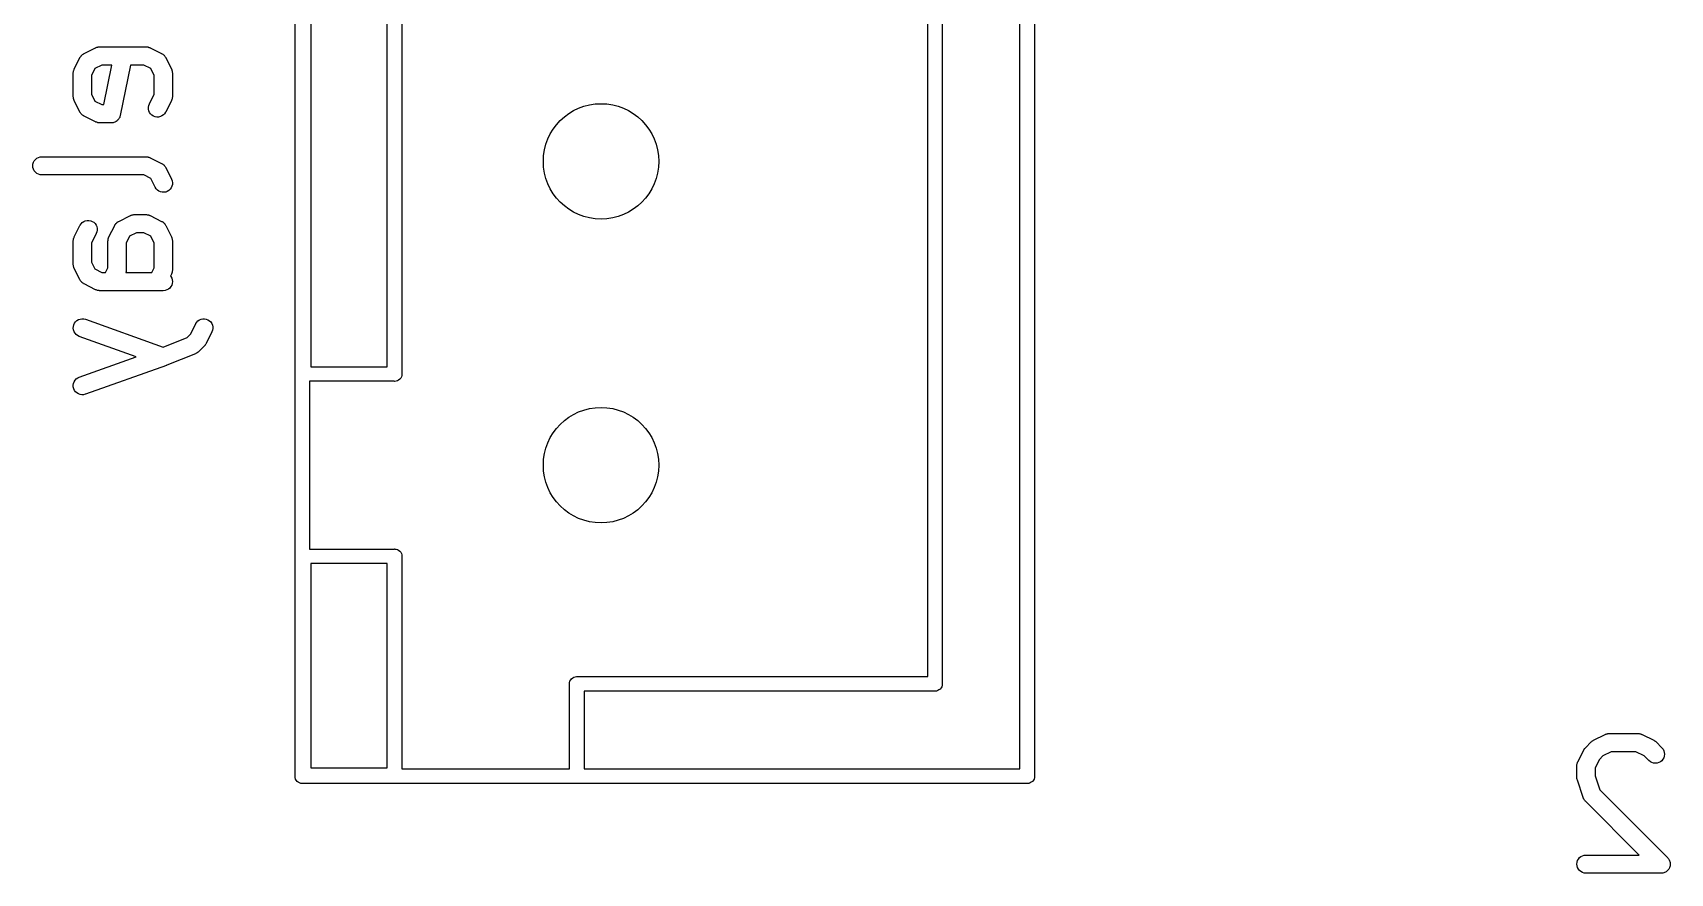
# Model space of a CAD drawing. Extents: x 140.2 to 175.1, y -102.6 to -62.2.
# Drawn here: x 140.22 to 153.71, y -89.81 to -82.89 of the extents above; entities that cross this region are included whole.
import ezdxf

# ---------------------------------------------------------------- set-up
doc = ezdxf.new("R2010")
doc.units = 0
doc.layers.add('BLACK', color=7, linetype='CONTINUOUS')

msp = doc.modelspace()

# ---------------------------------------------------------------- linework, layer by layer
at = {"layer": 'BLACK', "linetype": 'CONTINUOUS'}
for p, q in [((142.38, -89.0071), (142.38, -76.393)), ((148.35, -88.95), (148.35, -76.45)), ((148.47, -76.3929), (148.47, -89.0071)), ((147.71, -77.1529), (147.71, -88.2471)), ((142.51, -79.76), (142.51, -85.64)), ((143.14, -85.64), (143.14, -79.76)), ((143.26, -79.7029), (143.26, -85.6971)), ((147.59, -88.19), (147.59, -82.6971)), ((140.63, -83.0701), (140.635, -83.0671)), ((140.635, -83.0671), (140.64, -83.0638)), ((140.64, -83.0638), (140.641, -83.0632)), ((140.641, -83.0632), (140.643, -83.0623)), ((140.643, -83.0623), (140.738, -83.0147)), ((140.738, -83.0147), (140.739, -83.0142)), ((140.739, -83.0142), (140.741, -83.0135)), ((140.741, -83.0135), (140.743, -83.0124)), ((140.743, -83.0124), (140.748, -83.0109)), ((140.748, -83.0109), (140.753, -83.0092)), ((140.753, -83.0092), (140.755, -83.0088)), ((140.755, -83.0088), (140.757, -83.0082)), ((140.757, -83.0082), (140.762, -83.0077)), ((140.762, -83.0077), (140.767, -83.0069)), ((140.767, -83.0069), (140.769, -83.007)), ((140.769, -83.007), (140.772, -83.0068)), ((140.772, -83.0068), (141.153, -83.0068)), ((141.153, -83.0068), (141.154, -83.0068)), ((141.154, -83.0068), (141.156, -83.007)), ((141.156, -83.007), (141.158, -83.007)), ((141.158, -83.007), (141.163, -83.0078)), ((141.163, -83.0078), (141.168, -83.0084)), ((141.168, -83.0084), (141.17, -83.0091)), ((141.17, -83.0091), (141.172, -83.0094)), ((141.172, -83.0094), (141.177, -83.0113)), ((141.177, -83.0113), (141.182, -83.0128)), ((141.182, -83.0128), (141.184, -83.0139)), ((141.184, -83.0139), (141.186, -83.0147)), ((141.186, -83.0147), (141.281, -83.0623)), ((141.281, -83.0623), (141.282, -83.0628)), ((141.282, -83.0628), (141.284, -83.0637)), ((141.284, -83.0637), (141.285, -83.0643)), ((141.285, -83.0643), (141.29, -83.0676)), ((141.29, -83.0676), (141.295, -83.0707)), ((140.556, -83.2047), (140.558, -83.2)), ((140.558, -83.2), (140.56, -83.1951)), ((140.56, -83.1951), (140.561, -83.1931)), ((140.561, -83.1931), (140.562, -83.1911)), ((140.562, -83.1911), (140.609, -83.0958)), ((140.609, -83.0958), (140.61, -83.0949)), ((140.61, -83.0949), (140.611, -83.0935)), ((140.611, -83.0921), (140.615, -83.0874)), ((140.611, -83.0935), (140.611, -83.0921)), ((140.615, -83.0874), (140.618, -83.0826)), ((140.618, -83.0826), (140.619, -83.0815)), ((140.619, -83.0815), (140.62, -83.0801)), ((140.62, -83.0801), (140.624, -83.0762)), ((140.624, -83.0762), (140.628, -83.0721)), ((140.628, -83.0721), (140.629, -83.0712)), ((140.629, -83.0712), (140.63, -83.0701)), ((140.732, -83.1853), (140.704, -83.2423)), ((140.789, -83.1568), (140.732, -83.1853)), ((140.871, -83.1568), (140.789, -83.1568)), ((140.805, -83.483), (140.871, -83.1568)), ((141.024, -83.1568), (140.94, -83.5727)), ((141.135, -83.1568), (141.024, -83.1568)), ((141.192, -83.1853), (141.135, -83.1568)), ((141.22, -83.2423), (141.192, -83.1853)), ((141.295, -83.0707), (141.296, -83.0719)), ((141.296, -83.0719), (141.297, -83.0728)), ((141.297, -83.0728), (141.301, -83.077)), ((141.301, -83.077), (141.305, -83.0809)), ((141.305, -83.0809), (141.306, -83.0823)), ((141.306, -83.0823), (141.307, -83.0834)), ((141.307, -83.0834), (141.31, -83.0883)), ((141.31, -83.0883), (141.313, -83.093)), ((141.313, -83.093), (141.314, -83.0945)), ((141.314, -83.0945), (141.315, -83.0958)), ((141.315, -83.0958), (141.362, -83.1911)), ((141.362, -83.1911), (141.363, -83.192)), ((141.363, -83.192), (141.364, -83.1941)), ((141.364, -83.1941), (141.365, -83.196)), ((141.365, -83.196), (141.366, -83.201)), ((141.366, -83.201), (141.368, -83.2058)), ((140.554, -83.2192), (140.555, -83.2141)), ((140.554, -83.2214), (140.554, -83.2192)), ((140.554, -83.2236), (140.554, -83.2214)), ((140.554, -83.2246), (140.554, -83.2236)), ((140.554, -83.4151), (140.554, -83.2246)), ((140.555, -83.209), (140.556, -83.2069)), ((140.555, -83.2141), (140.555, -83.209)), ((140.556, -83.2069), (140.556, -83.2047)), ((140.704, -83.2423), (140.704, -83.3974)), ((141.22, -83.3974), (141.22, -83.2423)), ((141.368, -83.2058), (141.368, -83.2079)), ((141.368, -83.2079), (141.369, -83.2101)), ((141.369, -83.2101), (141.369, -83.2152)), ((141.369, -83.2152), (141.37, -83.2202)), ((141.37, -83.2202), (141.37, -83.2224)), ((141.37, -83.2224), (141.37, -83.2246)), ((141.37, -83.2246), (141.37, -83.4151)), ((140.554, -83.4173), (140.554, -83.4151)), ((140.554, -83.4195), (140.554, -83.4173)), ((140.555, -83.4246), (140.554, -83.4195)), ((140.555, -83.4297), (140.555, -83.4246)), ((140.556, -83.4318), (140.555, -83.4297)), ((140.556, -83.434), (140.556, -83.4318)), ((140.558, -83.4388), (140.556, -83.434)), ((140.559, -83.4437), (140.558, -83.4388)), ((140.56, -83.4456), (140.559, -83.4437)), ((140.561, -83.4477), (140.56, -83.4456)), ((140.562, -83.4486), (140.561, -83.4477)), ((140.609, -83.5439), (140.562, -83.4486)), ((140.704, -83.3974), (140.732, -83.4544)), ((140.732, -83.4544), (140.789, -83.483)), ((141.181, -83.4768), (141.22, -83.3974)), ((141.362, -83.4486), (141.315, -83.5439)), ((141.363, -83.4466), (141.362, -83.4486)), ((141.364, -83.4446), (141.363, -83.4466)), ((141.366, -83.4398), (141.364, -83.4446)), ((141.368, -83.435), (141.366, -83.4398)), ((141.369, -83.4307), (141.368, -83.4328)), ((141.368, -83.4328), (141.368, -83.435)), ((141.37, -83.4205), (141.369, -83.4256)), ((141.369, -83.4256), (141.369, -83.4307)), ((141.37, -83.4151), (141.37, -83.4161)), ((141.37, -83.4161), (141.37, -83.4183)), ((141.37, -83.4183), (141.37, -83.4205)), ((140.61, -83.5452), (140.609, -83.5439)), ((140.611, -83.5467), (140.61, -83.5452)), ((140.614, -83.5514), (140.611, -83.5467)), ((140.617, -83.5563), (140.614, -83.5514)), ((140.618, -83.5574), (140.617, -83.5563)), ((140.619, -83.5588), (140.618, -83.5574)), ((140.623, -83.5628), (140.619, -83.5588)), ((140.627, -83.5669), (140.623, -83.5628)), ((140.628, -83.5678), (140.627, -83.5669)), ((140.63, -83.569), (140.628, -83.5678)), ((140.634, -83.5721), (140.63, -83.569)), ((140.639, -83.5754), (140.634, -83.5721)), ((140.64, -83.5761), (140.639, -83.5754)), ((140.642, -83.5769), (140.64, -83.5761)), ((140.643, -83.5774), (140.642, -83.5769)), ((140.738, -83.625), (140.643, -83.5774)), ((140.789, -83.483), (140.805, -83.483)), ((140.924, -83.6058), (140.92, -83.6112)), ((140.929, -83.6004), (140.924, -83.6058)), ((140.932, -83.5937), (140.929, -83.5999)), ((140.929, -83.5999), (140.929, -83.6001)), ((140.929, -83.6001), (140.929, -83.6004)), ((140.936, -83.5876), (140.932, -83.5937)), ((140.938, -83.5803), (140.936, -83.587)), ((140.936, -83.587), (140.936, -83.5873)), ((140.936, -83.5873), (140.936, -83.5876)), ((140.94, -83.5737), (140.938, -83.5803)), ((140.94, -83.5727), (140.94, -83.573)), ((140.94, -83.573), (140.94, -83.573)), ((140.94, -83.573), (140.94, -83.573)), ((140.94, -83.573), (140.94, -83.5737)), ((141.173, -83.5049), (141.175, -83.4905)), ((141.173, -83.5195), (141.173, -83.5049)), ((141.177, -83.5338), (141.173, -83.5195)), ((141.175, -83.4905), (141.181, -83.4768)), ((141.182, -83.5472), (141.177, -83.5338)), ((141.191, -83.5592), (141.182, -83.5472)), ((141.201, -83.5693), (141.191, -83.5592)), ((141.214, -83.5772), (141.201, -83.5693)), ((141.227, -83.5825), (141.214, -83.5772)), ((141.242, -83.5851), (141.227, -83.5825)), ((141.256, -83.5848), (141.242, -83.5851)), ((141.271, -83.5817), (141.256, -83.5848)), ((141.284, -83.5759), (141.271, -83.5817)), ((141.296, -83.5676), (141.284, -83.5759)), ((141.306, -83.5571), (141.296, -83.5676)), ((141.314, -83.5448), (141.306, -83.5571)), ((141.315, -83.5439), (141.314, -83.5448)), ((140.74, -83.6258), (140.738, -83.625)), ((140.742, -83.6269), (140.74, -83.6258)), ((140.747, -83.6284), (140.742, -83.6269)), ((140.752, -83.6303), (140.747, -83.6284)), ((140.754, -83.6306), (140.752, -83.6303)), ((140.756, -83.6313), (140.754, -83.6306)), ((140.761, -83.6319), (140.756, -83.6313)), ((140.766, -83.6328), (140.761, -83.6319)), ((140.768, -83.6327), (140.766, -83.6328)), ((140.771, -83.6329), (140.768, -83.6327)), ((140.772, -83.633), (140.771, -83.6329)), ((140.867, -83.633), (140.772, -83.633)), ((140.874, -83.6323), (140.867, -83.633)), ((140.881, -83.6316), (140.874, -83.6323)), ((140.888, -83.6295), (140.881, -83.6315)), ((140.881, -83.6315), (140.881, -83.6316)), ((140.881, -83.6316), (140.881, -83.6316)), ((140.895, -83.6275), (140.888, -83.6295)), ((140.902, -83.624), (140.895, -83.6273)), ((140.895, -83.6273), (140.895, -83.6274)), ((140.895, -83.6274), (140.895, -83.6275)), ((140.908, -83.6208), (140.902, -83.624)), ((140.914, -83.616), (140.908, -83.6204)), ((140.908, -83.6204), (140.908, -83.6206)), ((140.908, -83.6206), (140.908, -83.6208)), ((140.919, -83.6116), (140.914, -83.616)), ((140.92, -83.6112), (140.919, -83.6114)), ((140.919, -83.6114), (140.919, -83.6116)), ((140.22, -83.986), (140.222, -83.9714)), ((140.222, -84.0006), (140.22, -83.986)), ((140.222, -83.9714), (140.226, -83.9575)), ((140.226, -84.0146), (140.222, -84.0006)), ((140.226, -83.9575), (140.233, -83.9446)), ((140.233, -83.9446), (140.243, -83.9333)), ((140.243, -83.9333), (140.254, -83.9241)), ((140.254, -83.9241), (140.267, -83.9172)), ((140.267, -83.9172), (140.281, -83.913)), ((140.281, -83.913), (140.295, -83.9115)), ((140.295, -83.9115), (141.153, -83.9115)), ((141.153, -83.9115), (141.154, -83.9115)), ((141.154, -83.9115), (141.156, -83.9118)), ((141.156, -83.9118), (141.158, -83.9117)), ((141.158, -83.9117), (141.163, -83.9126)), ((141.163, -83.9126), (141.168, -83.9132)), ((141.168, -83.9132), (141.17, -83.9138)), ((141.17, -83.9138), (141.172, -83.9142)), ((141.172, -83.9142), (141.177, -83.916)), ((141.177, -83.916), (141.182, -83.9176)), ((141.182, -83.9176), (141.184, -83.9187)), ((141.184, -83.9187), (141.186, -83.9194)), ((141.186, -83.9194), (141.281, -83.9671)), ((141.281, -83.9671), (141.282, -83.9675)), ((141.282, -83.9675), (141.284, -83.9684)), ((141.284, -83.9684), (141.285, -83.9691)), ((141.285, -83.9691), (141.29, -83.9724)), ((141.29, -83.9724), (141.295, -83.9755)), ((141.295, -83.9755), (141.296, -83.9766)), ((141.296, -83.9766), (141.297, -83.9776)), ((141.297, -83.9776), (141.301, -83.9817)), ((141.301, -83.9817), (141.305, -83.9857)), ((141.305, -83.9857), (141.306, -83.987)), ((141.306, -83.987), (141.307, -83.9882)), ((141.307, -83.9882), (141.31, -83.993)), ((141.31, -83.993), (141.313, -83.9977)), ((141.313, -83.9977), (141.314, -83.9992)), ((141.314, -83.9992), (141.315, -84.0006)), ((141.315, -84.0006), (141.362, -84.0958)), ((140.233, -84.0276), (140.226, -84.0146)), ((140.242, -84.039), (140.233, -84.0276)), ((140.253, -84.0484), (140.242, -84.039)), ((140.266, -84.0555), (140.253, -84.0484)), ((140.28, -84.0599), (140.266, -84.0555)), ((140.294, -84.0615), (140.28, -84.0599)), ((140.295, -84.0615), (140.294, -84.0615)), ((141.135, -84.0615), (140.295, -84.0615)), ((141.192, -84.09), (141.135, -84.0615)), ((141.228, -84.1629), (141.192, -84.09)), ((141.362, -84.0958), (141.363, -84.0968)), ((141.363, -84.0968), (141.368, -84.1105)), ((141.37, -84.1396), (141.366, -84.1538)), ((141.368, -84.1105), (141.37, -84.125)), ((141.37, -84.125), (141.37, -84.1396)), ((141.236, -84.1753), (141.228, -84.1629)), ((141.246, -84.186), (141.236, -84.1753)), ((141.258, -84.1944), (141.246, -84.186)), ((141.271, -84.2004), (141.258, -84.1944)), ((141.286, -84.2037), (141.271, -84.2004)), ((141.3, -84.2042), (141.286, -84.2037)), ((141.315, -84.2018), (141.3, -84.2042)), ((141.328, -84.1967), (141.315, -84.2018)), ((141.341, -84.189), (141.328, -84.1967)), ((141.352, -84.179), (141.341, -84.189)), ((141.36, -84.1671), (141.352, -84.179)), ((141.366, -84.1538), (141.36, -84.1671)), ((140.929, -84.4433), (141.024, -84.3956)), ((141.024, -84.3956), (141.025, -84.3952)), ((141.025, -84.3952), (141.027, -84.3944)), ((141.027, -84.3944), (141.029, -84.3934)), ((141.029, -84.3934), (141.034, -84.3919)), ((141.034, -84.3919), (141.038, -84.3901)), ((141.038, -84.3901), (141.041, -84.3898)), ((141.041, -84.3898), (141.043, -84.3891)), ((141.043, -84.3891), (141.048, -84.3886)), ((141.048, -84.3886), (141.053, -84.3878)), ((141.053, -84.3878), (141.055, -84.3879)), ((141.055, -84.3879), (141.057, -84.3877)), ((141.057, -84.3877), (141.153, -84.3877)), ((141.153, -84.3877), (141.154, -84.3877)), ((141.154, -84.3877), (141.156, -84.388)), ((141.156, -84.388), (141.158, -84.3879)), ((141.158, -84.3879), (141.163, -84.3888)), ((141.163, -84.3888), (141.168, -84.3894)), ((141.168, -84.3894), (141.17, -84.39)), ((141.17, -84.39), (141.172, -84.3904)), ((141.172, -84.3904), (141.177, -84.3922)), ((141.177, -84.3922), (141.182, -84.3938)), ((141.182, -84.3938), (141.184, -84.3948)), ((141.184, -84.3948), (141.186, -84.3956)), ((141.186, -84.3956), (141.281, -84.4433)), ((140.562, -84.572), (140.609, -84.4768)), ((140.609, -84.4768), (140.61, -84.4759)), ((140.61, -84.4759), (140.618, -84.4636)), ((140.618, -84.4636), (140.628, -84.4531)), ((140.628, -84.4531), (140.64, -84.4448)), ((140.64, -84.4448), (140.653, -84.4389)), ((140.653, -84.4389), (140.668, -84.4358)), ((140.668, -84.4358), (140.682, -84.4356)), ((140.682, -84.4356), (140.697, -84.4382)), ((140.697, -84.4382), (140.71, -84.4435)), ((140.743, -84.5439), (140.704, -84.6233)), ((140.71, -84.4435), (140.723, -84.4514)), ((140.723, -84.4514), (140.733, -84.4615)), ((140.733, -84.4615), (140.742, -84.4735)), ((140.742, -84.4735), (140.748, -84.4869)), ((140.749, -84.5302), (140.743, -84.5439)), ((140.748, -84.4869), (140.751, -84.5011)), ((140.751, -84.5158), (140.749, -84.5302)), ((140.751, -84.5011), (140.751, -84.5158)), ((140.847, -84.572), (140.895, -84.4768)), ((140.895, -84.4759), (140.896, -84.4745)), ((140.895, -84.4768), (140.895, -84.4759)), ((140.896, -84.4745), (140.897, -84.473)), ((140.897, -84.473), (140.9, -84.4684)), ((140.9, -84.4684), (140.903, -84.4636)), ((140.903, -84.4636), (140.905, -84.4624)), ((140.905, -84.4611), (140.91, -84.4572)), ((140.905, -84.4624), (140.905, -84.4611)), ((140.91, -84.4572), (140.914, -84.4531)), ((140.914, -84.4531), (140.915, -84.4522)), ((140.915, -84.4522), (140.916, -84.451)), ((140.916, -84.451), (140.921, -84.448)), ((140.921, -84.448), (140.926, -84.4448)), ((140.926, -84.4448), (140.927, -84.4441)), ((140.927, -84.4441), (140.929, -84.4433)), ((141.075, -84.5377), (141.018, -84.5662)), ((141.135, -84.5377), (141.075, -84.5377)), ((141.192, -84.5662), (141.135, -84.5377)), ((141.281, -84.4433), (141.282, -84.4437)), ((141.282, -84.4437), (141.284, -84.4446)), ((141.284, -84.4446), (141.285, -84.4453)), ((141.285, -84.4453), (141.29, -84.4486)), ((141.29, -84.4486), (141.295, -84.4517)), ((141.295, -84.4517), (141.296, -84.4528)), ((141.296, -84.4528), (141.297, -84.4538)), ((141.297, -84.4538), (141.301, -84.4579)), ((141.301, -84.4579), (141.305, -84.4619)), ((141.305, -84.4619), (141.306, -84.4632)), ((141.306, -84.4632), (141.307, -84.4644)), ((141.307, -84.4644), (141.31, -84.4692)), ((141.31, -84.4692), (141.313, -84.4739)), ((141.313, -84.4739), (141.314, -84.4754)), ((141.314, -84.4754), (141.315, -84.4768)), ((141.315, -84.4768), (141.362, -84.572)), ((140.554, -84.6001), (140.555, -84.5951)), ((140.554, -84.6023), (140.554, -84.6001)), ((140.554, -84.6045), (140.554, -84.6023)), ((140.554, -84.6056), (140.554, -84.6045)), ((140.554, -84.796), (140.554, -84.6056)), ((140.555, -84.59), (140.556, -84.5879)), ((140.555, -84.5951), (140.555, -84.59)), ((140.556, -84.5857), (140.558, -84.5809)), ((140.556, -84.5879), (140.556, -84.5857)), ((140.558, -84.5809), (140.56, -84.576)), ((140.56, -84.576), (140.561, -84.5741)), ((140.561, -84.5741), (140.562, -84.572)), ((140.704, -84.6233), (140.704, -84.7783)), ((140.839, -84.6045), (140.84, -84.6023)), ((140.839, -84.6056), (140.839, -84.6045)), ((140.839, -84.826), (140.839, -84.6056)), ((140.84, -84.5951), (140.841, -84.59)), ((140.84, -84.6001), (140.84, -84.5951)), ((140.84, -84.6023), (140.84, -84.6001)), ((140.841, -84.59), (140.842, -84.5879)), ((140.842, -84.5857), (140.844, -84.5809)), ((140.842, -84.5879), (140.842, -84.5857)), ((140.844, -84.5809), (140.845, -84.576)), ((140.845, -84.576), (140.847, -84.5741)), ((140.847, -84.5741), (140.847, -84.572)), ((141.018, -84.5662), (140.989, -84.6233)), ((140.989, -84.6233), (140.989, -84.8437)), ((141.22, -84.6233), (141.192, -84.5662)), ((141.22, -84.826), (141.22, -84.6233)), ((141.362, -84.572), (141.363, -84.573)), ((141.363, -84.573), (141.364, -84.575)), ((141.364, -84.575), (141.365, -84.577)), ((141.365, -84.577), (141.366, -84.5819)), ((141.366, -84.5819), (141.368, -84.5867)), ((141.368, -84.5867), (141.368, -84.5889)), ((141.368, -84.5889), (141.369, -84.591)), ((141.369, -84.591), (141.369, -84.5961)), ((141.369, -84.5961), (141.37, -84.6012)), ((141.37, -84.6012), (141.37, -84.6034)), ((141.37, -84.6034), (141.37, -84.6056)), ((141.37, -84.6056), (141.37, -84.8437)), ((140.554, -84.7982), (140.554, -84.796)), ((140.554, -84.8004), (140.554, -84.7982)), ((140.555, -84.8055), (140.554, -84.8004)), ((140.555, -84.8106), (140.555, -84.8055)), ((140.556, -84.8127), (140.555, -84.8106)), ((140.556, -84.8149), (140.556, -84.8127)), ((140.558, -84.8197), (140.556, -84.8149)), ((140.559, -84.8246), (140.558, -84.8197)), ((140.704, -84.7783), (140.732, -84.8354)), ((140.56, -84.8266), (140.559, -84.8246)), ((140.561, -84.8286), (140.56, -84.8266)), ((140.562, -84.8296), (140.561, -84.8286)), ((140.609, -84.9248), (140.562, -84.8296)), ((140.61, -84.9262), (140.609, -84.9248)), ((140.611, -84.9277), (140.61, -84.9262)), ((140.614, -84.9324), (140.611, -84.9277)), ((140.617, -84.9372), (140.614, -84.9324)), ((140.618, -84.9384), (140.617, -84.9372)), ((140.619, -84.9397), (140.618, -84.9384)), ((140.623, -84.9437), (140.619, -84.9397)), ((140.627, -84.9479), (140.623, -84.9437)), ((140.628, -84.9488), (140.627, -84.9479)), ((140.63, -84.9499), (140.628, -84.9488)), ((140.634, -84.953), (140.63, -84.9499)), ((140.639, -84.9563), (140.634, -84.953)), ((140.732, -84.8354), (140.789, -84.8639)), ((140.789, -84.8639), (140.82, -84.8639)), ((140.82, -84.8639), (140.839, -84.826)), ((140.988, -84.8593), (140.987, -84.8614)), ((140.987, -84.8614), (140.987, -84.8635)), ((140.987, -84.8635), (140.987, -84.8639)), ((140.987, -84.8639), (141.201, -84.8639)), ((140.989, -84.8491), (140.988, -84.8542)), ((140.988, -84.8542), (140.988, -84.8593)), ((140.989, -84.8437), (140.989, -84.8447)), ((140.989, -84.8447), (140.989, -84.8469)), ((140.989, -84.8469), (140.989, -84.8491)), ((141.201, -84.8639), (141.22, -84.826)), ((141.362, -84.8772), (141.354, -84.8932)), ((141.354, -84.8932), (141.358, -84.8978)), ((141.358, -84.8978), (141.365, -84.9108)), ((141.363, -84.8751), (141.362, -84.8772)), ((141.364, -84.8732), (141.363, -84.8751)), ((141.366, -84.8683), (141.364, -84.8732)), ((141.365, -84.9108), (141.369, -84.9248)), ((141.369, -84.954), (141.365, -84.968)), ((141.368, -84.8635), (141.366, -84.8683)), ((141.369, -84.8593), (141.368, -84.8614)), ((141.368, -84.8614), (141.368, -84.8635)), ((141.37, -84.8491), (141.369, -84.8542)), ((141.369, -84.8542), (141.369, -84.8593)), ((141.369, -84.9248), (141.37, -84.9394)), ((141.37, -84.9394), (141.369, -84.954)), ((141.37, -84.8437), (141.37, -84.8447)), ((141.37, -84.8447), (141.37, -84.8469)), ((141.37, -84.8469), (141.37, -84.8491)), ((140.64, -84.957), (140.639, -84.9563)), ((140.642, -84.9579), (140.64, -84.957)), ((140.643, -84.9584), (140.642, -84.9579)), ((140.738, -85.006), (140.643, -84.9584)), ((140.74, -85.0068), (140.738, -85.006)), ((140.742, -85.0078), (140.74, -85.0068)), ((140.747, -85.0094), (140.742, -85.0078)), ((140.752, -85.0112), (140.747, -85.0094)), ((140.754, -85.0116), (140.752, -85.0112)), ((140.756, -85.0123), (140.754, -85.0116)), ((140.761, -85.0128), (140.756, -85.0123)), ((140.766, -85.0137), (140.761, -85.0128)), ((140.768, -85.0137), (140.766, -85.0137)), ((140.771, -85.0139), (140.768, -85.0137)), ((140.772, -85.0139), (140.771, -85.0139)), ((141.295, -85.0139), (140.772, -85.0139)), ((141.31, -85.0125), (141.295, -85.0139)), ((141.324, -85.0082), (141.31, -85.0125)), ((141.337, -85.0014), (141.324, -85.0082)), ((141.348, -84.9921), (141.337, -85.0014)), ((141.358, -84.9808), (141.348, -84.9921)), ((141.365, -84.968), (141.358, -84.9808)), ((140.554, -85.3229), (140.555, -85.3083)), ((140.556, -85.3374), (140.554, -85.3229)), ((140.555, -85.3083), (140.558, -85.2941)), ((140.561, -85.3513), (140.556, -85.3374)), ((140.558, -85.2941), (140.565, -85.2809)), ((140.568, -85.3639), (140.561, -85.3513)), ((140.565, -85.2809), (140.573, -85.2692)), ((140.573, -85.2692), (140.584, -85.2594)), ((140.584, -85.2594), (140.597, -85.252)), ((140.597, -85.252), (140.611, -85.2471)), ((140.611, -85.2471), (140.625, -85.2449)), ((140.625, -85.2449), (140.64, -85.2457)), ((140.64, -85.2457), (140.654, -85.2492)), ((140.654, -85.2492), (141.294, -85.4778)), ((141.519, -85.3707), (141.562, -85.2863)), ((141.562, -85.2854), (141.57, -85.2731)), ((141.562, -85.2863), (141.562, -85.2854)), ((141.57, -85.2731), (141.58, -85.2626)), ((141.58, -85.2626), (141.592, -85.2543)), ((141.592, -85.2543), (141.606, -85.2485)), ((141.606, -85.2485), (141.62, -85.2454)), ((141.62, -85.2454), (141.635, -85.2451)), ((141.635, -85.2451), (141.649, -85.2477)), ((141.696, -85.3534), (141.648, -85.4486)), ((141.649, -85.2477), (141.663, -85.253)), ((141.663, -85.253), (141.675, -85.2609)), ((141.675, -85.2609), (141.686, -85.271)), ((141.686, -85.271), (141.694, -85.283)), ((141.694, -85.283), (141.7, -85.2964)), ((141.701, -85.3397), (141.696, -85.3534)), ((141.7, -85.2964), (141.703, -85.3107)), ((141.704, -85.3253), (141.701, -85.3397)), ((141.703, -85.3107), (141.704, -85.3253)), ((140.578, -85.3748), (140.568, -85.3639)), ((140.589, -85.3837), (140.578, -85.3748)), ((140.603, -85.3901), (140.589, -85.3837)), ((140.603, -85.3905), (140.603, -85.3901)), ((141.072, -85.558), (140.603, -85.3905)), ((141.294, -85.4778), (141.491, -85.3988)), ((141.491, -85.3988), (141.519, -85.3707)), ((141.634, -85.4681), (141.587, -85.5157)), ((141.637, -85.4649), (141.634, -85.4681)), ((141.64, -85.4618), (141.637, -85.4649)), ((141.641, -85.4592), (141.64, -85.4618)), ((141.643, -85.4568), (141.641, -85.4592)), ((141.645, -85.4531), (141.643, -85.4568)), ((141.648, -85.4496), (141.645, -85.4531)), ((141.648, -85.4486), (141.648, -85.4496)), ((140.603, -85.7254), (141.072, -85.558)), ((141.321, -85.6286), (140.654, -85.8667)), ((141.322, -85.628), (141.321, -85.6282)), ((141.321, -85.6282), (141.321, -85.6286)), ((141.323, -85.6276), (141.322, -85.628)), ((141.561, -85.5324), (141.323, -85.6276)), ((141.562, -85.5318), (141.561, -85.5324)), ((141.561, -85.5324), (141.561, -85.5324)), ((141.574, -85.5256), (141.562, -85.5318)), ((141.581, -85.5199), (141.574, -85.5256)), ((141.586, -85.5165), (141.581, -85.5199)), ((141.587, -85.5157), (141.586, -85.5165)), ((140.556, -85.7775), (140.561, -85.7637)), ((140.561, -85.7637), (140.569, -85.7512)), ((140.569, -85.7512), (140.578, -85.7404)), ((140.578, -85.7404), (140.59, -85.7317)), ((140.59, -85.7317), (140.603, -85.7254)), ((143.197, -85.76), (142.5, -85.76)), ((142.5, -85.76), (142.5, -87.14)), ((142.51, -85.64), (143.14, -85.64)), ((143.2, -85.7603), (143.197, -85.76)), ((143.212, -85.7591), (143.2, -85.7603)), ((143.223, -85.7557), (143.212, -85.7591)), ((143.233, -85.7501), (143.223, -85.7557)), ((143.243, -85.7426), (143.233, -85.7501)), ((143.25, -85.7335), (143.243, -85.7426)), ((143.256, -85.7231), (143.25, -85.7335)), ((143.259, -85.7118), (143.256, -85.7231)), ((143.26, -85.7029), (143.259, -85.7118)), ((143.26, -85.6971), (143.26, -85.7)), ((143.26, -85.7), (143.26, -85.7029)), ((143.26, -85.7029), (143.26, -85.7029)), ((140.554, -85.7919), (140.556, -85.7775)), ((140.554, -85.8066), (140.554, -85.7919)), ((140.558, -85.8208), (140.554, -85.8066)), ((140.564, -85.8341), (140.558, -85.8208)), ((140.573, -85.8459), (140.564, -85.8341)), ((140.583, -85.8558), (140.573, -85.8459)), ((140.596, -85.8635), (140.583, -85.8558)), ((140.61, -85.8686), (140.596, -85.8635)), ((140.624, -85.8709), (140.61, -85.8686)), ((140.639, -85.8704), (140.624, -85.8709)), ((140.653, -85.867), (140.639, -85.8704)), ((140.654, -85.8667), (140.653, -85.867)), ((142.5, -87.14), (143.197, -87.14)), ((143.197, -87.14), (143.2, -87.1397)), ((143.2, -87.1397), (143.203, -87.14)), ((143.203, -87.14), (143.203, -87.14)), ((143.203, -87.14), (143.212, -87.1409)), ((143.212, -87.1409), (143.223, -87.1443)), ((143.223, -87.1443), (143.233, -87.1499)), ((143.233, -87.1499), (143.243, -87.1574)), ((143.243, -87.1574), (143.25, -87.1665)), ((143.25, -87.1665), (143.256, -87.1769)), ((143.256, -87.1769), (143.259, -87.1882)), ((143.259, -87.1882), (143.26, -87.2)), ((143.26, -87.2), (143.26, -87.2029)), ((143.26, -87.2029), (143.26, -88.95)), ((142.51, -87.26), (142.51, -88.94)), ((143.14, -87.26), (142.51, -87.26)), ((143.14, -88.94), (143.14, -87.26)), ((144.677, -88.1943), (144.688, -88.1909)), ((144.688, -88.1909), (144.697, -88.19)), ((144.697, -88.19), (144.7, -88.1897)), ((144.697, -88.19), (144.697, -88.19)), ((144.7, -88.1897), (144.703, -88.19)), ((144.703, -88.19), (147.59, -88.19)), ((144.64, -88.25), (144.641, -88.2382)), ((144.64, -88.253), (144.64, -88.25)), ((144.64, -88.95), (144.64, -88.253)), ((144.641, -88.2382), (144.644, -88.2269)), ((144.644, -88.2269), (144.65, -88.2165)), ((144.65, -88.2165), (144.657, -88.2074)), ((144.657, -88.2074), (144.667, -88.1999)), ((144.667, -88.1999), (144.677, -88.1943)), ((147.647, -88.31), (144.76, -88.31)), ((144.76, -88.31), (144.76, -88.95)), ((147.65, -88.3103), (147.647, -88.31)), ((147.653, -88.31), (147.65, -88.3103)), ((147.662, -88.3091), (147.653, -88.31)), ((147.653, -88.31), (147.653, -88.31)), ((147.673, -88.3057), (147.662, -88.3091)), ((147.683, -88.3001), (147.673, -88.3057)), ((147.693, -88.2926), (147.683, -88.3001)), ((147.7, -88.2835), (147.693, -88.2926)), ((147.706, -88.2731), (147.7, -88.2835)), ((147.709, -88.2618), (147.706, -88.2731)), ((147.71, -88.25), (147.709, -88.2618)), ((147.71, -88.2471), (147.71, -88.25)), ((153.006, -88.7756), (153.053, -88.728)), ((153.053, -88.728), (153.054, -88.7272)), ((153.054, -88.7272), (153.058, -88.7246)), ((153.058, -88.7246), (153.061, -88.7217)), ((153.061, -88.7217), (153.063, -88.72)), ((153.063, -88.72), (153.066, -88.7181)), ((153.066, -88.7181), (153.069, -88.7162)), ((153.069, -88.7162), (153.073, -88.7139)), ((153.073, -88.7139), (153.168, -88.6663)), ((153.168, -88.6663), (153.169, -88.6658)), ((153.169, -88.6658), (153.171, -88.6651)), ((153.171, -88.6651), (153.173, -88.664)), ((153.173, -88.664), (153.178, -88.6626)), ((153.178, -88.6626), (153.183, -88.6608)), ((153.183, -88.6608), (153.185, -88.6604)), ((153.185, -88.6604), (153.187, -88.6598)), ((153.187, -88.6598), (153.192, -88.6593)), ((153.192, -88.6593), (153.197, -88.6585)), ((153.197, -88.6585), (153.2, -88.6586)), ((153.2, -88.6586), (153.202, -88.6584)), ((153.202, -88.6584), (153.44, -88.6584)), ((153.44, -88.6584), (153.441, -88.6584)), ((153.441, -88.6584), (153.443, -88.6586)), ((153.443, -88.6586), (153.445, -88.6586)), ((153.445, -88.6586), (153.45, -88.6594)), ((153.45, -88.6594), (153.455, -88.66)), ((153.455, -88.66), (153.458, -88.6607)), ((153.458, -88.6607), (153.46, -88.6611)), ((153.46, -88.6611), (153.465, -88.6629)), ((153.465, -88.6629), (153.469, -88.6644)), ((153.469, -88.6644), (153.471, -88.6655)), ((153.471, -88.6655), (153.473, -88.6663)), ((153.473, -88.6663), (153.569, -88.7139)), ((153.569, -88.7139), (153.57, -88.7144)), ((153.57, -88.7144), (153.573, -88.7167)), ((153.573, -88.7167), (153.577, -88.7187)), ((153.577, -88.7187), (153.579, -88.7207)), ((153.579, -88.7207), (153.582, -88.7224)), ((153.582, -88.7224), (153.585, -88.7253)), ((153.585, -88.7253), (153.588, -88.728)), ((153.588, -88.728), (153.636, -88.7756)), ((152.944, -88.8903), (152.992, -88.7951)), ((152.992, -88.7941), (152.995, -88.7906)), ((152.992, -88.7951), (152.992, -88.7941)), ((152.995, -88.7906), (152.997, -88.7869)), ((152.997, -88.7869), (152.999, -88.7845)), ((152.999, -88.7845), (153, -88.7819)), ((153, -88.7819), (153.003, -88.7788)), ((153.003, -88.7788), (153.006, -88.7756)), ((153.151, -88.8426), (153.121, -88.873)), ((153.219, -88.8084), (153.151, -88.8426)), ((153.422, -88.8084), (153.219, -88.8084)), ((153.491, -88.8426), (153.422, -88.8084)), ((153.53, -88.8817), (153.491, -88.8426)), ((153.636, -88.7756), (153.636, -88.7763)), ((153.636, -88.7763), (153.646, -88.7878)), ((153.652, -88.8579), (153.645, -88.8708)), ((153.646, -88.7878), (153.652, -88.8008)), ((153.652, -88.8008), (153.656, -88.8148)), ((153.656, -88.844), (153.652, -88.8579)), ((153.656, -88.8148), (153.658, -88.8294)), ((153.658, -88.8294), (153.656, -88.844)), ((142.51, -88.94), (143.14, -88.94)), ((143.26, -88.95), (144.64, -88.95)), ((144.76, -88.95), (148.35, -88.95)), ((152.936, -88.9184), (152.937, -88.9134)), ((152.937, -88.9206), (152.936, -88.9184)), ((152.936, -88.9228), (152.937, -88.9206)), ((152.936, -88.9239), (152.936, -88.9228)), ((152.936, -89.0191), (152.936, -88.9239)), ((152.937, -88.9134), (152.938, -88.9083)), ((152.938, -88.9083), (152.939, -88.9062)), ((152.939, -88.904), (152.941, -88.8992)), ((152.939, -88.9062), (152.939, -88.904)), ((152.941, -88.8992), (152.942, -88.8943)), ((152.942, -88.8943), (152.943, -88.8924)), ((152.943, -88.8924), (152.944, -88.8903)), ((153.121, -88.873), (153.086, -88.9416)), ((153.086, -88.9416), (153.086, -89.0069)), ((153.541, -88.8909), (153.53, -88.8817)), ((153.554, -88.8979), (153.541, -88.8909)), ((153.568, -88.9021), (153.554, -88.8979)), ((153.582, -88.9036), (153.568, -88.9021)), ((153.597, -88.9022), (153.582, -88.9036)), ((153.611, -88.8981), (153.597, -88.9022)), ((153.624, -88.8912), (153.611, -88.8981)), ((153.635, -88.882), (153.624, -88.8912)), ((153.645, -88.8708), (153.635, -88.882)), ((142.38, -89.01), (142.38, -89.0071)), ((142.381, -89.0218), (142.38, -89.01)), ((142.384, -89.0331), (142.381, -89.0218)), ((142.39, -89.0435), (142.384, -89.0331)), ((142.397, -89.0526), (142.39, -89.0435)), ((142.407, -89.0601), (142.397, -89.0526)), ((142.417, -89.0657), (142.407, -89.0601)), ((142.428, -89.0691), (142.417, -89.0657)), ((142.437, -89.07), (142.428, -89.0691)), ((142.44, -89.0703), (142.437, -89.07)), ((142.443, -89.07), (142.44, -89.0703)), ((148.407, -89.07), (142.443, -89.07)), ((148.41, -89.0703), (148.407, -89.07)), ((148.413, -89.07), (148.41, -89.0703)), ((148.422, -89.0691), (148.413, -89.07)), ((148.433, -89.0657), (148.422, -89.0691)), ((148.443, -89.0601), (148.433, -89.0657)), ((148.453, -89.0526), (148.443, -89.0601)), ((148.46, -89.0435), (148.453, -89.0526)), ((148.466, -89.0331), (148.46, -89.0435)), ((148.469, -89.0218), (148.466, -89.0331)), ((148.47, -89.0129), (148.469, -89.0208)), ((148.469, -89.0208), (148.469, -89.0218)), ((148.47, -89.0071), (148.47, -89.01)), ((148.47, -89.01), (148.47, -89.0129)), ((148.47, -89.0129), (148.47, -89.0129)), ((152.937, -89.0233), (152.936, -89.0191)), ((152.937, -89.0275), (152.937, -89.0233)), ((152.937, -89.0305), (152.937, -89.0275)), ((152.938, -89.0337), (152.937, -89.0305)), ((152.939, -89.0377), (152.938, -89.0337)), ((152.94, -89.0418), (152.939, -89.0377)), ((152.94, -89.0428), (152.94, -89.0418)), ((152.988, -89.1857), (152.94, -89.0428)), ((153.086, -89.0069), (153.124, -89.1214)), ((153.124, -89.1214), (153.683, -89.6803)), ((152.989, -89.1877), (152.988, -89.1857)), ((152.989, -89.1898), (152.989, -89.1877)), ((152.992, -89.1944), (152.989, -89.1898)), ((152.994, -89.199), (152.992, -89.1944)), ((152.995, -89.2008), (152.994, -89.199)), ((152.996, -89.2028), (152.995, -89.2008)), ((152.999, -89.2068), (152.996, -89.2028)), ((153.002, -89.211), (152.999, -89.2068)), ((153.004, -89.2125), (153.002, -89.211)), ((153.005, -89.2142), (153.004, -89.2125)), ((153.006, -89.215), (153.005, -89.2142)), ((153.449, -89.6584), (153.006, -89.215)), ((152.958, -89.6802), (152.97, -89.6709)), ((152.97, -89.6709), (152.983, -89.664)), ((152.983, -89.664), (152.997, -89.6598)), ((152.997, -89.6598), (153.011, -89.6584)), ((153.011, -89.6584), (153.449, -89.6584)), ((152.936, -89.7329), (152.938, -89.7183)), ((152.938, -89.7474), (152.936, -89.7329)), ((152.938, -89.7183), (152.942, -89.7043)), ((152.942, -89.7615), (152.938, -89.7474)), ((152.942, -89.7043), (152.949, -89.6914)), ((152.949, -89.7744), (152.942, -89.7615)), ((152.949, -89.6914), (152.958, -89.6802)), ((152.958, -89.7859), (152.949, -89.7744)), ((152.969, -89.7953), (152.958, -89.7859)), ((152.982, -89.8023), (152.969, -89.7953)), ((152.996, -89.8067), (152.982, -89.8023)), ((153.01, -89.8084), (152.996, -89.8067)), ((153.011, -89.8084), (153.01, -89.8084)), ((153.63, -89.8084), (153.011, -89.8084)), ((153.637, -89.8077), (153.63, -89.8084)), ((153.645, -89.807), (153.637, -89.8077)), ((153.652, -89.8049), (153.645, -89.807)), ((153.645, -89.807), (153.645, -89.807)), ((153.645, -89.807), (153.645, -89.807)), ((153.659, -89.8028), (153.652, -89.8049)), ((153.665, -89.7994), (153.659, -89.8027)), ((153.659, -89.8027), (153.659, -89.8028)), ((153.659, -89.8028), (153.659, -89.8028)), ((153.672, -89.796), (153.665, -89.7994)), ((153.677, -89.7913), (153.672, -89.7958)), ((153.672, -89.7958), (153.672, -89.7959)), ((153.672, -89.7959), (153.672, -89.796)), ((153.683, -89.7868), (153.677, -89.7913)), ((153.683, -89.6803), (153.684, -89.6809)), ((153.688, -89.7811), (153.683, -89.7866)), ((153.683, -89.7866), (153.683, -89.7867)), ((153.683, -89.7867), (153.683, -89.7868)), ((153.684, -89.6809), (153.684, -89.6809)), ((153.684, -89.6809), (153.684, -89.6809)), ((153.684, -89.6809), (153.684, -89.6811)), ((153.684, -89.6811), (153.689, -89.6868)), ((153.692, -89.7755), (153.688, -89.7811)), ((153.689, -89.6868), (153.693, -89.6923)), ((153.693, -89.7753), (153.692, -89.7754)), ((153.692, -89.7754), (153.692, -89.7755)), ((153.693, -89.6923), (153.693, -89.6924)), ((153.693, -89.6924), (153.693, -89.6925)), ((153.693, -89.6925), (153.697, -89.699)), ((153.696, -89.7691), (153.693, -89.7753)), ((153.699, -89.7627), (153.696, -89.7691)), ((153.697, -89.699), (153.7, -89.7053)), ((153.702, -89.7555), (153.699, -89.7624)), ((153.699, -89.7624), (153.699, -89.7626)), ((153.699, -89.7626), (153.699, -89.7627)), ((153.7, -89.7053), (153.7, -89.7054)), ((153.7, -89.7054), (153.7, -89.7055)), ((153.7, -89.7055), (153.702, -89.7123)), ((153.702, -89.7123), (153.704, -89.7193)), ((153.704, -89.7487), (153.702, -89.7555)), ((153.704, -89.7193), (153.704, -89.7195)), ((153.704, -89.7195), (153.704, -89.7196)), ((153.704, -89.7196), (153.705, -89.7268)), ((153.705, -89.7412), (153.704, -89.7485)), ((153.704, -89.7485), (153.704, -89.7486)), ((153.704, -89.7486), (153.704, -89.7487)), ((153.705, -89.7268), (153.705, -89.7339)), ((153.705, -89.7339), (153.705, -89.734)), ((153.705, -89.734), (153.705, -89.7342)), ((153.705, -89.7342), (153.705, -89.7412))]:
    msp.add_line(p, q, dxfattribs=at)
at = {"layer": 'BLACK'}
for centre in [(144.9, -83.95), (144.9, -86.45)]:
    msp.add_circle(centre, 0.475, dxfattribs=at)

doc.saveas('drawing.dxf')
